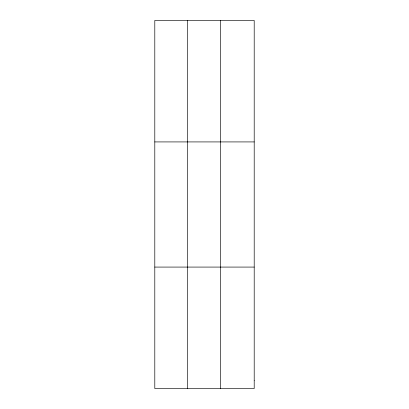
<?xml version="1.0" encoding="UTF-8"?>
<svg xmlns="http://www.w3.org/2000/svg" width="409" height="409" viewBox="0 0 409 409"><rect width="100%" height="100%" fill="white"/><g stroke="black" fill="none" stroke-linecap="round" stroke-linejoin="round"><path stroke-width="0.61" d="M187.603 388.55L187.603 20.45M220.405 388.55L220.405 20.45M154.796 141.923L254.204 141.923M154.796 267.077L254.204 267.077M254.204 380.452L254.204 388.55L154.796 388.55L154.796 20.45L254.204 20.45L254.204 380.452"/></g></svg>
